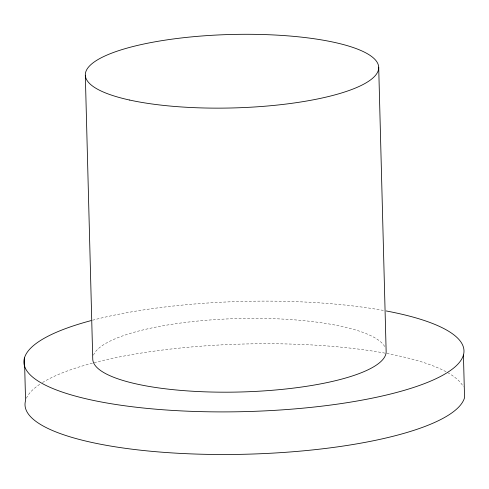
<?xml version="1.0" encoding="UTF-8"?>
<svg xmlns="http://www.w3.org/2000/svg" width="489" height="489" viewBox="0 0 489 489"><rect width="100%" height="100%" fill="white"/><g stroke="black" fill="none" stroke-linecap="round" stroke-linejoin="round"><path stroke-width="0.37" stroke-dasharray="2.44 1.83" d="M26.406 398.278A220.117 55.116 -1.5 0 1 40.22 383.999M42.512 382.539A220.117 55.116 -1.5 0 1 275.331 343.767A220.117 55.116 -1.5 0 1 463.376 386.854M92.592 320.203A220.117 55.116 -1.5 0 1 383.896 310.527M93.485 355.167A146.749 36.742 -1.5 0 1 238.271 318.541A146.749 36.742 -1.5 0 1 385.155 347.422"/><path stroke-width="0.73" d="M463.431 355.038L464.55 397.649A220.117 55.116 -1.5 0 1 229.42 454.489A220.117 55.116 -1.5 0 1 25.569 400.583L24.45 357.979M378.7 67.182L386.139 351.23A146.749 36.742 -1.5 0 1 241.181 391.97A146.749 36.742 -1.5 0 1 92.757 359.299L85.324 75.251M386.194 310.955A220.117 55.116 -1.5 0 1 407.019 389.519A220.117 55.116 -1.5 0 1 90.875 399.874A220.117 55.116 -1.5 0 1 91.021 320.619M129.512 100.025A146.749 36.742 -1.5 0 0 374.146 76.822A146.749 36.742 -1.5 0 0 192.373 36.803A146.749 36.742 -1.5 0 0 129.512 100.025"/></g></svg>
